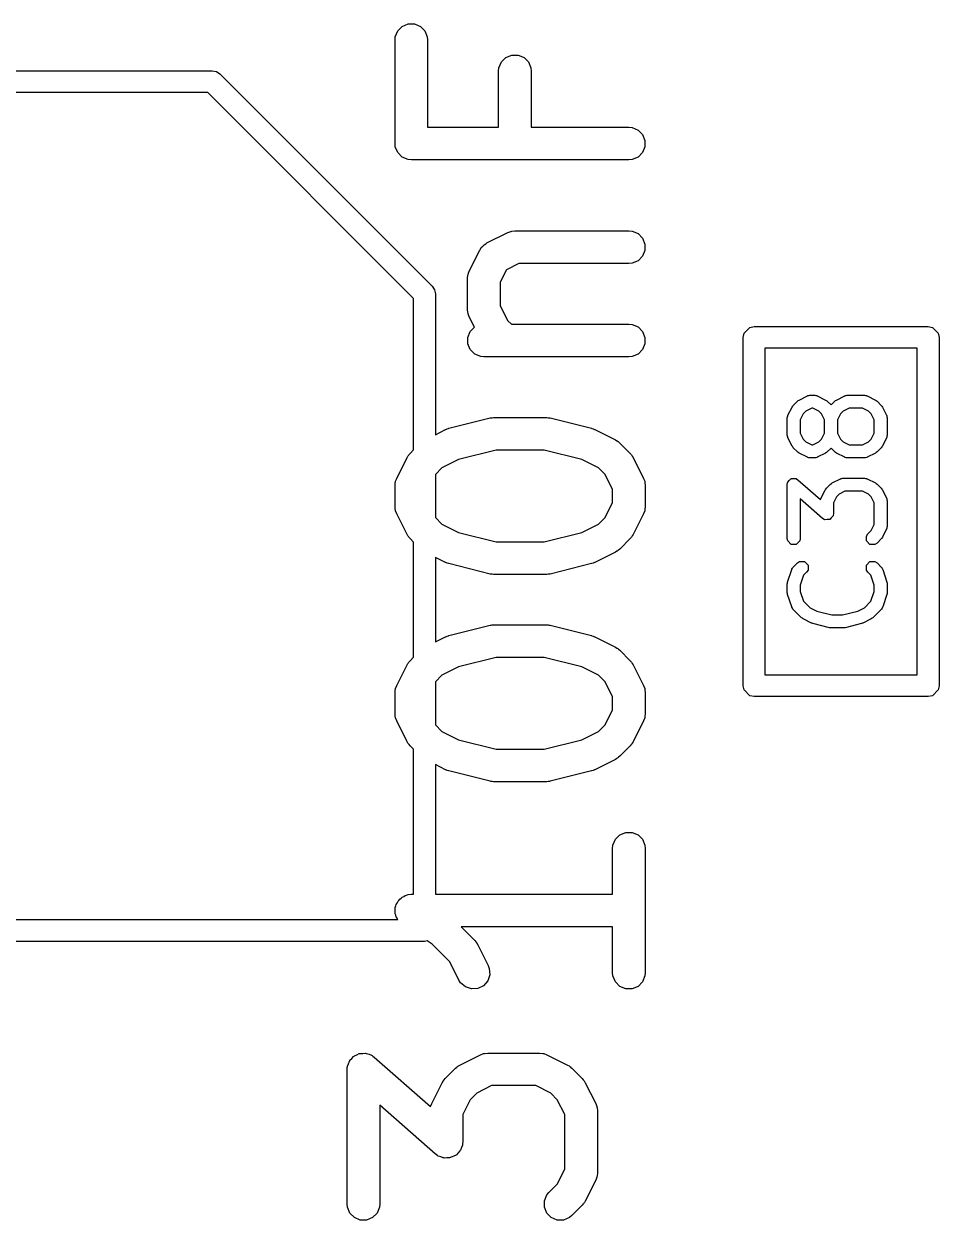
# Model space of a CAD drawing. Extents: x 4.17 to 6.89, y -6.18 to -1.34.
# Drawn here: x 5.797 to 5.9626, y -2.8053 to -2.589 of the extents above; entities that cross this region are included whole.
import ezdxf

# ---------------------------------------------------------------- set-up
doc = ezdxf.new("R2010")
doc.units = 0
doc.header["$MEASUREMENT"] = 0
doc.layers.add('BLACK', color=7, linetype='CONTINUOUS')

msp = doc.modelspace()

# ---------------------------------------------------------------- linework, layer by layer
at = {"layer": 'BLACK', "linetype": 'CONTINUOUS'}
for p, q in [((5.86466, -2.59022), (5.86548, -2.58941)), ((5.86548, -2.58941), (5.86654, -2.58897)), ((5.86654, -2.58897), (5.86769, -2.58897)), ((5.86769, -2.58897), (5.86876, -2.58941)), ((5.86876, -2.58941), (5.86957, -2.59022)), ((5.86417, -2.59186), (5.86422, -2.59129)), ((5.86417, -2.61061), (5.86417, -2.59186)), ((5.86422, -2.59129), (5.86466, -2.59022)), ((5.86957, -2.59022), (5.87001, -2.59129)), ((5.87001, -2.59129), (5.87007, -2.59186)), ((5.87007, -2.59186), (5.87007, -2.60766)), ((5.88297, -2.59691), (5.88341, -2.59585)), ((5.88341, -2.59585), (5.88423, -2.59503)), ((5.88423, -2.59503), (5.88529, -2.59459)), ((5.88529, -2.59459), (5.88644, -2.59459)), ((5.88644, -2.59459), (5.88751, -2.59503)), ((5.88751, -2.59503), (5.88832, -2.59585)), ((5.88832, -2.59585), (5.88876, -2.59691)), ((5.67657, -2.59744), (5.8311, -2.59744)), ((5.8311, -2.59744), (5.83186, -2.59759)), ((5.83186, -2.59759), (5.83249, -2.59802)), ((5.83249, -2.59802), (5.87088, -2.6364)), ((5.88291, -2.59749), (5.88297, -2.59691)), ((5.88291, -2.60766), (5.88291, -2.59749)), ((5.88876, -2.59691), (5.88882, -2.59749)), ((5.88882, -2.59749), (5.88882, -2.60766)), ((5.83029, -2.60138), (5.67854, -2.60138)), ((5.86752, -2.63861), (5.83029, -2.60138)), ((5.87007, -2.60766), (5.88291, -2.60766)), ((5.88882, -2.60766), (5.90649, -2.60766)), ((5.90649, -2.60766), (5.90707, -2.60772)), ((5.90707, -2.60772), (5.90813, -2.60816)), ((5.90813, -2.60816), (5.90894, -2.60897)), ((5.90894, -2.60897), (5.90938, -2.61004)), ((5.86422, -2.61119), (5.86417, -2.61061)), ((5.86466, -2.61225), (5.86422, -2.61119)), ((5.90938, -2.61119), (5.90894, -2.61225)), ((5.90938, -2.61004), (5.90938, -2.61119)), ((5.86548, -2.61307), (5.86466, -2.61225)), ((5.86654, -2.61351), (5.86548, -2.61307)), ((5.86712, -2.61356), (5.86654, -2.61351)), ((5.90707, -2.61351), (5.90649, -2.61356)), ((5.90813, -2.61307), (5.90707, -2.61351)), ((5.90894, -2.61225), (5.90813, -2.61307)), ((5.90649, -2.61356), (5.86712, -2.61356)), ((5.88509, -2.62651), (5.88519, -2.6265)), ((5.88519, -2.6265), (5.88529, -2.62646)), ((5.88529, -2.62646), (5.88587, -2.62641)), ((5.88587, -2.62641), (5.90649, -2.62641)), ((5.90649, -2.62641), (5.90707, -2.62646)), ((5.90707, -2.62646), (5.90813, -2.6269)), ((5.8806, -2.62872), (5.88065, -2.62867)), ((5.88065, -2.62867), (5.8807, -2.62865)), ((5.8807, -2.62865), (5.8808, -2.62859)), ((5.8808, -2.62859), (5.88455, -2.62672)), ((5.88455, -2.62672), (5.88509, -2.62651)), ((5.90813, -2.6269), (5.90894, -2.62772)), ((5.90894, -2.62772), (5.90938, -2.62878)), ((5.8776, -2.63366), (5.87948, -2.62991)), ((5.87948, -2.62991), (5.87954, -2.62982)), ((5.87954, -2.62982), (5.87955, -2.62977)), ((5.87955, -2.62977), (5.8796, -2.62971)), ((5.8796, -2.62971), (5.87978, -2.62942)), ((5.87978, -2.62942), (5.88006, -2.62918)), ((5.88006, -2.62918), (5.88031, -2.6289)), ((5.88031, -2.6289), (5.8806, -2.62872)), ((5.90938, -2.62993), (5.90894, -2.631)), ((5.90938, -2.62878), (5.90938, -2.62993)), ((5.88656, -2.63231), (5.88432, -2.63343)), ((5.90649, -2.63231), (5.88656, -2.63231)), ((5.90707, -2.63225), (5.90649, -2.63231)), ((5.90813, -2.63181), (5.90707, -2.63225)), ((5.90894, -2.631), (5.90813, -2.63181)), ((5.87729, -2.63498), (5.87735, -2.63441)), ((5.87729, -2.64061), (5.87729, -2.63498)), ((5.87735, -2.63441), (5.87739, -2.63431)), ((5.87739, -2.6342), (5.8776, -2.63366)), ((5.87739, -2.63431), (5.87739, -2.6342)), ((5.88432, -2.63343), (5.88319, -2.63568)), ((5.87088, -2.6364), (5.87131, -2.63704)), ((5.87131, -2.63704), (5.87146, -2.6378)), ((5.88319, -2.63568), (5.88319, -2.63991)), ((5.86752, -2.66603), (5.86752, -2.63861)), ((5.87146, -2.6378), (5.87146, -2.66326)), ((5.87735, -2.64118), (5.87729, -2.64061)), ((5.87739, -2.64128), (5.87735, -2.64118)), ((5.87739, -2.64139), (5.87739, -2.64128)), ((5.8776, -2.64193), (5.87739, -2.64139)), ((5.88319, -2.63991), (5.88454, -2.64261)), ((5.87855, -2.64383), (5.8776, -2.64193)), ((5.88454, -2.64261), (5.88521, -2.64328)), ((5.88521, -2.64328), (5.90649, -2.64328)), ((5.90649, -2.64328), (5.90707, -2.64334)), ((5.90707, -2.64334), (5.90813, -2.64378)), ((5.90813, -2.64378), (5.90894, -2.64459)), ((5.92838, -2.64385), (5.92913, -2.6437)), ((5.92913, -2.6437), (5.96063, -2.6437)), ((5.96063, -2.6437), (5.96138, -2.64385)), ((5.87735, -2.64566), (5.87779, -2.64459)), ((5.87735, -2.64681), (5.87735, -2.64566)), ((5.87779, -2.64459), (5.87855, -2.64383)), ((5.90894, -2.64459), (5.90938, -2.64566)), ((5.90938, -2.64566), (5.90938, -2.64681)), ((5.92717, -2.64567), (5.92732, -2.64492)), ((5.92717, -2.70866), (5.92717, -2.64567)), ((5.92732, -2.64492), (5.92838, -2.64385)), ((5.96138, -2.64385), (5.96245, -2.64492)), ((5.96245, -2.64492), (5.9626, -2.64567)), ((5.9626, -2.64567), (5.9626, -2.70866)), ((5.87779, -2.64787), (5.87735, -2.64681)), ((5.8786, -2.64869), (5.87779, -2.64787)), ((5.90894, -2.64787), (5.90813, -2.64869)), ((5.90938, -2.64681), (5.90894, -2.64787)), ((5.9311, -2.64764), (5.9311, -2.70669)), ((5.95866, -2.64764), (5.9311, -2.64764)), ((5.95866, -2.70669), (5.95866, -2.64764)), ((5.87967, -2.64913), (5.8786, -2.64869)), ((5.88024, -2.64918), (5.87967, -2.64913)), ((5.90649, -2.64918), (5.88024, -2.64918)), ((5.90707, -2.64913), (5.90649, -2.64918)), ((5.90813, -2.64869), (5.90707, -2.64913)), ((5.93727, -2.65699), (5.93877, -2.65624)), ((5.93877, -2.65624), (5.93882, -2.65622)), ((5.93882, -2.65622), (5.93884, -2.6562)), ((5.93884, -2.6562), (5.93903, -2.65616)), ((5.93903, -2.65616), (5.93921, -2.65611)), ((5.93921, -2.65611), (5.93924, -2.65612)), ((5.93924, -2.65612), (5.9393, -2.65611)), ((5.9393, -2.65611), (5.94005, -2.65611)), ((5.94005, -2.65611), (5.9401, -2.65612)), ((5.9401, -2.65612), (5.94013, -2.65611)), ((5.94013, -2.65611), (5.94031, -2.65616)), ((5.94031, -2.65616), (5.9405, -2.6562)), ((5.9405, -2.6562), (5.94052, -2.65622)), ((5.94052, -2.65622), (5.94057, -2.65624)), ((5.94057, -2.65624), (5.94207, -2.65699)), ((5.94402, -2.65699), (5.94552, -2.65624)), ((5.94552, -2.65624), (5.94557, -2.65622)), ((5.94557, -2.65622), (5.94559, -2.6562)), ((5.94559, -2.6562), (5.94578, -2.65616)), ((5.94578, -2.65616), (5.94596, -2.65611)), ((5.94596, -2.65611), (5.94599, -2.65612)), ((5.94599, -2.65612), (5.94605, -2.65611)), ((5.94605, -2.65611), (5.94904, -2.65611)), ((5.94904, -2.65611), (5.9491, -2.65612)), ((5.9491, -2.65612), (5.94913, -2.65611)), ((5.94913, -2.65611), (5.94931, -2.65616)), ((5.94931, -2.65616), (5.9495, -2.6562)), ((5.9495, -2.6562), (5.94952, -2.65622)), ((5.94952, -2.65622), (5.94957, -2.65624)), ((5.94957, -2.65624), (5.95107, -2.65699)), ((5.93524, -2.65976), (5.93599, -2.65826)), ((5.93599, -2.65826), (5.93611, -2.65811)), ((5.93611, -2.65811), (5.93621, -2.65796)), ((5.93621, -2.65796), (5.93696, -2.65721)), ((5.93696, -2.65721), (5.93712, -2.6571)), ((5.93712, -2.6571), (5.93727, -2.65699)), ((5.93957, -2.65847), (5.9385, -2.65901)), ((5.93977, -2.65847), (5.93957, -2.65847)), ((5.94085, -2.65901), (5.93977, -2.65847)), ((5.94207, -2.65699), (5.94222, -2.6571)), ((5.94222, -2.6571), (5.94238, -2.65721)), ((5.94238, -2.65721), (5.94305, -2.65787)), ((5.94305, -2.65787), (5.94371, -2.65721)), ((5.94371, -2.65721), (5.94387, -2.6571)), ((5.94387, -2.6571), (5.94402, -2.65699)), ((5.94632, -2.65847), (5.94524, -2.65901)), ((5.94877, -2.65847), (5.94632, -2.65847)), ((5.94984, -2.65901), (5.94877, -2.65847)), ((5.95107, -2.65699), (5.95122, -2.6571)), ((5.95122, -2.6571), (5.95138, -2.65721)), ((5.95138, -2.65721), (5.95213, -2.65796)), ((5.95213, -2.65796), (5.95223, -2.65811)), ((5.95223, -2.65811), (5.95235, -2.65826)), ((5.95235, -2.65826), (5.9531, -2.65976)), ((5.8739, -2.66211), (5.8814, -2.66024)), ((5.8814, -2.66024), (5.8815, -2.66023)), ((5.8815, -2.66023), (5.88154, -2.66021)), ((5.88154, -2.66021), (5.88176, -2.66019)), ((5.88176, -2.66019), (5.88197, -2.66016)), ((5.88197, -2.66016), (5.88202, -2.66016)), ((5.88202, -2.66016), (5.88212, -2.66015)), ((5.88212, -2.66015), (5.89149, -2.66015)), ((5.89149, -2.66015), (5.89159, -2.66016)), ((5.89159, -2.66016), (5.89163, -2.66016)), ((5.89163, -2.66016), (5.89185, -2.66019)), ((5.89185, -2.66019), (5.89207, -2.66021)), ((5.89207, -2.66021), (5.89211, -2.66023)), ((5.89211, -2.66023), (5.89221, -2.66024)), ((5.89221, -2.66024), (5.89971, -2.66211)), ((5.93512, -2.66021), (5.93517, -2.66003)), ((5.93513, -2.66023), (5.93512, -2.66021)), ((5.93512, -2.66029), (5.93513, -2.66023)), ((5.93512, -2.66329), (5.93512, -2.66029)), ((5.93517, -2.66003), (5.93521, -2.65984)), ((5.93521, -2.65984), (5.93522, -2.65982)), ((5.93522, -2.65982), (5.93524, -2.65976)), ((5.93802, -2.65949), (5.93748, -2.66057)), ((5.93748, -2.66057), (5.93748, -2.66301)), ((5.9385, -2.65901), (5.93802, -2.65949)), ((5.94132, -2.65949), (5.94085, -2.65901)), ((5.94186, -2.66057), (5.94132, -2.65949)), ((5.94186, -2.66301), (5.94186, -2.66057)), ((5.94477, -2.65949), (5.94423, -2.66057)), ((5.94423, -2.66057), (5.94423, -2.66301)), ((5.94524, -2.65901), (5.94477, -2.65949)), ((5.95032, -2.65949), (5.94984, -2.65901)), ((5.95086, -2.66057), (5.95032, -2.65949)), ((5.95086, -2.66301), (5.95086, -2.66057)), ((5.9531, -2.65976), (5.95312, -2.65982)), ((5.95312, -2.65982), (5.95314, -2.65984)), ((5.95314, -2.65984), (5.95317, -2.66003)), ((5.95317, -2.66003), (5.95322, -2.66021)), ((5.95322, -2.66021), (5.95321, -2.66023)), ((5.95321, -2.66023), (5.95323, -2.66029)), ((5.95323, -2.66029), (5.95323, -2.66329)), ((5.87146, -2.66326), (5.8733, -2.66234)), ((5.8733, -2.66234), (5.87334, -2.66232)), ((5.87334, -2.66232), (5.87336, -2.66231)), ((5.87336, -2.66231), (5.8736, -2.66222)), ((5.8736, -2.66222), (5.87384, -2.66213)), ((5.87384, -2.66213), (5.87386, -2.66213)), ((5.87386, -2.66213), (5.8739, -2.66211)), ((5.89971, -2.66211), (5.89975, -2.66213)), ((5.89975, -2.66213), (5.89977, -2.66213)), ((5.89977, -2.66213), (5.90001, -2.66222)), ((5.90001, -2.66222), (5.90025, -2.66231)), ((5.90025, -2.66231), (5.90027, -2.66232)), ((5.90027, -2.66232), (5.90031, -2.66234)), ((5.90031, -2.66234), (5.90406, -2.66421)), ((5.93748, -2.66301), (5.93802, -2.66409)), ((5.94132, -2.66409), (5.94186, -2.66301)), ((5.94423, -2.66301), (5.94477, -2.66409)), ((5.95032, -2.66409), (5.95086, -2.66301)), ((5.90406, -2.66421), (5.90431, -2.66437)), ((5.90431, -2.66437), (5.90438, -2.6644)), ((5.90438, -2.6644), (5.90446, -2.66447)), ((5.90446, -2.66447), (5.90455, -2.66452)), ((5.90455, -2.66452), (5.9046, -2.66458)), ((5.9046, -2.66458), (5.90483, -2.66477)), ((5.90483, -2.66477), (5.9067, -2.66664)), ((5.93513, -2.66335), (5.93512, -2.66329)), ((5.93512, -2.66338), (5.93513, -2.66335)), ((5.93517, -2.66356), (5.93512, -2.66338)), ((5.93521, -2.66374), (5.93517, -2.66356)), ((5.93522, -2.66376), (5.93521, -2.66374)), ((5.93524, -2.66382), (5.93522, -2.66376)), ((5.93599, -2.66532), (5.93524, -2.66382)), ((5.93611, -2.66547), (5.93599, -2.66532)), ((5.93802, -2.66409), (5.9385, -2.66457)), ((5.9385, -2.66457), (5.93957, -2.66511)), ((5.93957, -2.66511), (5.93977, -2.66511)), ((5.93977, -2.66511), (5.94085, -2.66457)), ((5.94085, -2.66457), (5.94132, -2.66409)), ((5.94477, -2.66409), (5.94524, -2.66457)), ((5.94524, -2.66457), (5.94632, -2.66511)), ((5.94632, -2.66511), (5.94877, -2.66511)), ((5.94877, -2.66511), (5.94984, -2.66457)), ((5.94984, -2.66457), (5.95032, -2.66409)), ((5.95235, -2.66532), (5.95223, -2.66547)), ((5.9531, -2.66382), (5.95235, -2.66532)), ((5.95312, -2.66376), (5.9531, -2.66382)), ((5.95314, -2.66374), (5.95312, -2.66376)), ((5.95317, -2.66356), (5.95314, -2.66374)), ((5.95322, -2.66338), (5.95317, -2.66356)), ((5.95323, -2.66329), (5.95321, -2.66335)), ((5.95321, -2.66335), (5.95322, -2.66338)), ((5.86448, -2.67116), (5.86635, -2.66741)), ((5.86635, -2.66741), (5.86651, -2.66716)), ((5.86651, -2.66716), (5.86654, -2.66709)), ((5.86654, -2.66709), (5.8666, -2.66701)), ((5.8666, -2.66701), (5.86666, -2.66692)), ((5.86666, -2.66692), (5.86672, -2.66687)), ((5.86672, -2.66687), (5.86691, -2.66664)), ((5.86691, -2.66664), (5.86752, -2.66603)), ((5.88248, -2.66606), (5.87565, -2.66777)), ((5.89113, -2.66606), (5.88248, -2.66606)), ((5.89796, -2.66777), (5.89113, -2.66606)), ((5.9067, -2.66664), (5.90689, -2.66687)), ((5.90689, -2.66687), (5.90695, -2.66692)), ((5.90695, -2.66692), (5.907, -2.66701)), ((5.907, -2.66701), (5.90707, -2.66709)), ((5.90707, -2.66709), (5.9071, -2.66716)), ((5.9071, -2.66716), (5.90726, -2.66741)), ((5.90726, -2.66741), (5.90913, -2.67116)), ((5.93621, -2.66563), (5.93611, -2.66547)), ((5.93696, -2.66638), (5.93621, -2.66563)), ((5.93712, -2.66648), (5.93696, -2.66638)), ((5.93727, -2.6666), (5.93712, -2.66648)), ((5.93877, -2.66735), (5.93727, -2.6666)), ((5.93882, -2.66736), (5.93877, -2.66735)), ((5.93884, -2.66738), (5.93882, -2.66736)), ((5.93903, -2.66742), (5.93884, -2.66738)), ((5.93921, -2.66747), (5.93903, -2.66742)), ((5.93924, -2.66746), (5.93921, -2.66747)), ((5.9393, -2.66747), (5.93924, -2.66746)), ((5.94005, -2.66747), (5.9393, -2.66747)), ((5.9401, -2.66746), (5.94005, -2.66747)), ((5.94013, -2.66747), (5.9401, -2.66746)), ((5.94031, -2.66742), (5.94013, -2.66747)), ((5.9405, -2.66738), (5.94031, -2.66742)), ((5.94052, -2.66736), (5.9405, -2.66738)), ((5.94057, -2.66735), (5.94052, -2.66736)), ((5.94207, -2.6666), (5.94057, -2.66735)), ((5.94222, -2.66648), (5.94207, -2.6666)), ((5.94238, -2.66638), (5.94222, -2.66648)), ((5.94305, -2.66571), (5.94238, -2.66638)), ((5.94371, -2.66638), (5.94305, -2.66571)), ((5.94387, -2.66648), (5.94371, -2.66638)), ((5.94402, -2.6666), (5.94387, -2.66648)), ((5.94552, -2.66735), (5.94402, -2.6666)), ((5.94557, -2.66736), (5.94552, -2.66735)), ((5.94559, -2.66738), (5.94557, -2.66736)), ((5.94578, -2.66742), (5.94559, -2.66738)), ((5.94596, -2.66747), (5.94578, -2.66742)), ((5.94599, -2.66746), (5.94596, -2.66747)), ((5.94605, -2.66747), (5.94599, -2.66746)), ((5.94904, -2.66747), (5.94605, -2.66747)), ((5.9491, -2.66746), (5.94904, -2.66747)), ((5.94913, -2.66747), (5.9491, -2.66746)), ((5.94931, -2.66742), (5.94913, -2.66747)), ((5.9495, -2.66738), (5.94931, -2.66742)), ((5.94952, -2.66736), (5.9495, -2.66738)), ((5.94957, -2.66735), (5.94952, -2.66736)), ((5.95107, -2.6666), (5.94957, -2.66735)), ((5.95122, -2.66648), (5.95107, -2.6666)), ((5.95138, -2.66638), (5.95122, -2.66648)), ((5.95213, -2.66563), (5.95138, -2.66638)), ((5.95223, -2.66547), (5.95213, -2.66563)), ((5.87262, -2.66928), (5.87146, -2.67044)), ((5.87565, -2.66777), (5.87262, -2.66928)), ((5.90099, -2.66928), (5.89796, -2.66777)), ((5.90219, -2.67048), (5.90099, -2.66928)), ((5.86417, -2.67248), (5.86422, -2.6719)), ((5.86422, -2.6719), (5.86426, -2.6718)), ((5.86426, -2.6718), (5.86427, -2.6717)), ((5.86427, -2.6717), (5.86448, -2.67116)), ((5.87146, -2.67044), (5.87146, -2.67826)), ((5.90354, -2.67318), (5.90219, -2.67048)), ((5.90913, -2.67116), (5.90934, -2.6717)), ((5.90934, -2.6717), (5.90934, -2.6718)), ((5.90934, -2.6718), (5.90938, -2.6719)), ((5.90938, -2.6719), (5.90944, -2.67248)), ((5.93518, -2.67191), (5.93519, -2.67189)), ((5.93518, -2.67196), (5.93518, -2.67191)), ((5.93519, -2.67189), (5.93521, -2.67184)), ((5.93521, -2.67184), (5.9355, -2.67154)), ((5.9355, -2.67154), (5.93577, -2.67123)), ((5.93577, -2.67123), (5.93581, -2.67123)), ((5.93581, -2.67123), (5.93584, -2.6712)), ((5.93584, -2.6712), (5.93626, -2.6712)), ((5.93626, -2.6712), (5.93667, -2.67117)), ((5.93667, -2.67117), (5.93672, -2.6712)), ((5.93672, -2.6712), (5.93675, -2.6712)), ((5.93675, -2.6712), (5.93678, -2.67123)), ((5.93678, -2.67123), (5.93707, -2.6714)), ((5.93707, -2.6714), (5.94117, -2.67499)), ((5.94327, -2.67198), (5.94477, -2.67123)), ((5.94477, -2.67123), (5.94482, -2.67122)), ((5.94482, -2.67122), (5.94484, -2.6712)), ((5.94484, -2.6712), (5.94503, -2.67116)), ((5.94503, -2.67116), (5.94521, -2.67111)), ((5.94521, -2.67111), (5.94524, -2.67112)), ((5.94524, -2.67112), (5.9453, -2.67111)), ((5.9453, -2.67111), (5.94904, -2.67111)), ((5.94904, -2.67111), (5.9491, -2.67112)), ((5.9491, -2.67112), (5.94913, -2.67111)), ((5.94913, -2.67111), (5.94931, -2.67116)), ((5.94931, -2.67116), (5.9495, -2.6712)), ((5.9495, -2.6712), (5.94952, -2.67122)), ((5.94952, -2.67122), (5.94957, -2.67123)), ((5.94957, -2.67123), (5.95107, -2.67198)), ((5.86417, -2.67623), (5.86417, -2.67248)), ((5.90354, -2.67553), (5.90354, -2.67318)), ((5.90944, -2.67248), (5.90944, -2.67623)), ((5.93512, -2.67229), (5.93518, -2.67196)), ((5.93512, -2.68204), (5.93512, -2.67229)), ((5.94124, -2.67476), (5.94199, -2.67326)), ((5.94199, -2.67326), (5.94211, -2.67311)), ((5.94211, -2.67311), (5.94221, -2.67296)), ((5.94221, -2.67296), (5.94296, -2.67221)), ((5.94296, -2.67221), (5.94312, -2.6721)), ((5.94312, -2.6721), (5.94327, -2.67198)), ((5.9445, -2.67401), (5.94402, -2.67449)), ((5.94557, -2.67347), (5.9445, -2.67401)), ((5.94877, -2.67347), (5.94557, -2.67347)), ((5.94984, -2.67401), (5.94877, -2.67347)), ((5.95032, -2.67449), (5.94984, -2.67401)), ((5.95107, -2.67198), (5.95122, -2.6721)), ((5.95122, -2.6721), (5.95138, -2.67221)), ((5.95138, -2.67221), (5.95213, -2.67296)), ((5.95213, -2.67296), (5.95223, -2.67311)), ((5.95223, -2.67311), (5.95235, -2.67326)), ((5.95235, -2.67326), (5.9531, -2.67476)), ((5.86422, -2.6768), (5.86417, -2.67623)), ((5.90219, -2.67823), (5.90354, -2.67553)), ((5.90944, -2.67623), (5.90938, -2.6768)), ((5.94152, -2.67843), (5.93748, -2.67489)), ((5.93748, -2.67489), (5.93748, -2.68204)), ((5.94117, -2.67499), (5.9412, -2.67484)), ((5.9412, -2.67484), (5.94122, -2.67482)), ((5.94122, -2.67482), (5.94124, -2.67476)), ((5.94402, -2.67449), (5.94348, -2.67557)), ((5.94348, -2.67557), (5.94348, -2.67754)), ((5.95086, -2.67557), (5.95032, -2.67449)), ((5.95086, -2.67951), (5.95086, -2.67557)), ((5.9531, -2.67476), (5.95312, -2.67482)), ((5.95312, -2.67482), (5.95314, -2.67484)), ((5.95314, -2.67484), (5.95317, -2.67502)), ((5.95317, -2.67502), (5.95322, -2.67521)), ((5.95322, -2.67521), (5.95321, -2.67523)), ((5.95321, -2.67523), (5.95323, -2.67529)), ((5.95323, -2.67529), (5.95323, -2.67979)), ((5.86426, -2.6769), (5.86422, -2.6768)), ((5.86427, -2.67701), (5.86426, -2.6769)), ((5.86448, -2.67755), (5.86427, -2.67701)), ((5.86635, -2.6813), (5.86448, -2.67755)), ((5.87146, -2.67826), (5.87262, -2.67943)), ((5.90099, -2.67943), (5.90219, -2.67823)), ((5.90913, -2.67755), (5.90726, -2.6813)), ((5.90934, -2.67701), (5.90913, -2.67755)), ((5.90938, -2.6768), (5.90934, -2.6769)), ((5.90934, -2.6769), (5.90934, -2.67701)), ((5.94181, -2.6786), (5.94152, -2.67843)), ((5.94309, -2.67829), (5.94282, -2.6786)), ((5.94339, -2.67799), (5.94309, -2.67829)), ((5.9434, -2.67794), (5.94339, -2.67799)), ((5.94341, -2.67792), (5.9434, -2.67794)), ((5.94348, -2.67754), (5.94341, -2.67787)), ((5.94341, -2.67787), (5.94341, -2.67792)), ((5.87262, -2.67943), (5.87565, -2.68094)), ((5.89796, -2.68094), (5.90099, -2.67943)), ((5.94184, -2.67863), (5.94181, -2.6786)), ((5.94187, -2.67863), (5.94184, -2.67863)), ((5.94192, -2.67866), (5.94187, -2.67863)), ((5.94233, -2.67863), (5.94192, -2.67866)), ((5.94275, -2.67863), (5.94233, -2.67863)), ((5.94278, -2.6786), (5.94275, -2.67863)), ((5.94282, -2.6786), (5.94278, -2.6786)), ((5.94971, -2.6812), (5.95032, -2.68059)), ((5.95032, -2.68059), (5.95086, -2.67951)), ((5.9531, -2.68032), (5.95235, -2.68182)), ((5.95312, -2.68026), (5.9531, -2.68032)), ((5.95314, -2.68024), (5.95312, -2.68026)), ((5.95317, -2.68006), (5.95314, -2.68024)), ((5.95322, -2.67987), (5.95317, -2.68006)), ((5.95323, -2.67979), (5.95321, -2.67985)), ((5.95321, -2.67985), (5.95322, -2.67987)), ((5.86651, -2.68155), (5.86635, -2.6813)), ((5.86654, -2.68162), (5.86651, -2.68155)), ((5.8666, -2.6817), (5.86654, -2.68162)), ((5.86666, -2.68179), (5.8666, -2.6817)), ((5.86672, -2.68184), (5.86666, -2.68179)), ((5.86691, -2.68207), (5.86672, -2.68184)), ((5.86752, -2.68268), (5.86691, -2.68207)), ((5.86752, -2.70352), (5.86752, -2.68268)), ((5.87565, -2.68094), (5.88248, -2.68265)), ((5.88248, -2.68265), (5.89113, -2.68265)), ((5.89113, -2.68265), (5.89796, -2.68094)), ((5.9067, -2.68207), (5.90483, -2.68394)), ((5.90689, -2.68184), (5.9067, -2.68207)), ((5.90695, -2.68179), (5.90689, -2.68184)), ((5.907, -2.6817), (5.90695, -2.68179)), ((5.90707, -2.68162), (5.907, -2.6817)), ((5.9071, -2.68155), (5.90707, -2.68162)), ((5.90726, -2.6813), (5.9071, -2.68155)), ((5.93521, -2.68249), (5.93512, -2.68204)), ((5.93584, -2.68313), (5.93521, -2.68249)), ((5.93739, -2.68249), (5.93675, -2.68313)), ((5.93748, -2.68204), (5.93739, -2.68249)), ((5.94945, -2.68159), (5.94971, -2.6812)), ((5.94945, -2.68249), (5.94945, -2.68159)), ((5.95009, -2.68313), (5.94945, -2.68249)), ((5.95213, -2.68212), (5.95138, -2.68287)), ((5.95223, -2.68197), (5.95213, -2.68212)), ((5.95235, -2.68182), (5.95223, -2.68197)), ((5.90406, -2.68449), (5.90031, -2.68637)), ((5.90431, -2.68434), (5.90406, -2.68449)), ((5.90438, -2.68431), (5.90431, -2.68434)), ((5.90446, -2.68424), (5.90438, -2.68431)), ((5.90455, -2.68418), (5.90446, -2.68424)), ((5.9046, -2.68413), (5.90455, -2.68418)), ((5.90483, -2.68394), (5.9046, -2.68413)), ((5.93675, -2.68313), (5.93584, -2.68313)), ((5.951, -2.68313), (5.95009, -2.68313)), ((5.95138, -2.68287), (5.951, -2.68313)), ((5.8733, -2.68637), (5.87146, -2.68545)), ((5.87146, -2.68545), (5.87146, -2.70075)), ((5.87334, -2.68638), (5.8733, -2.68637)), ((5.87336, -2.6864), (5.87334, -2.68638)), ((5.8736, -2.68648), (5.87336, -2.6864)), ((5.87384, -2.68657), (5.8736, -2.68648)), ((5.87386, -2.68658), (5.87384, -2.68657)), ((5.8739, -2.68659), (5.87386, -2.68658)), ((5.8814, -2.68847), (5.8739, -2.68659)), ((5.89971, -2.68659), (5.89221, -2.68847)), ((5.89975, -2.68658), (5.89971, -2.68659)), ((5.89977, -2.68657), (5.89975, -2.68658)), ((5.90001, -2.68648), (5.89977, -2.68657)), ((5.90025, -2.6864), (5.90001, -2.68648)), ((5.90027, -2.68638), (5.90025, -2.6864)), ((5.90031, -2.68637), (5.90027, -2.68638)), ((5.93621, -2.6872), (5.93696, -2.68645)), ((5.93696, -2.68645), (5.93734, -2.6862)), ((5.93734, -2.6862), (5.93825, -2.6862)), ((5.93825, -2.6862), (5.93889, -2.68684)), ((5.93889, -2.68684), (5.93889, -2.68774)), ((5.94945, -2.68684), (5.95009, -2.6862)), ((5.94945, -2.68774), (5.94945, -2.68684)), ((5.95009, -2.6862), (5.951, -2.6862)), ((5.951, -2.6862), (5.95138, -2.68645)), ((5.95138, -2.68645), (5.95213, -2.6872)), ((5.8815, -2.68848), (5.8814, -2.68847)), ((5.88154, -2.6885), (5.8815, -2.68848)), ((5.88176, -2.68852), (5.88154, -2.6885)), ((5.88197, -2.68855), (5.88176, -2.68852)), ((5.88202, -2.68854), (5.88197, -2.68855)), ((5.88212, -2.68855), (5.88202, -2.68854)), ((5.89149, -2.68855), (5.88212, -2.68855)), ((5.89159, -2.68854), (5.89149, -2.68855)), ((5.89163, -2.68855), (5.89159, -2.68854)), ((5.89185, -2.68852), (5.89163, -2.68855)), ((5.89207, -2.6885), (5.89185, -2.68852)), ((5.89211, -2.68848), (5.89207, -2.6885)), ((5.89221, -2.68847), (5.89211, -2.68848)), ((5.93518, -2.68992), (5.93593, -2.68767)), ((5.93593, -2.68767), (5.93596, -2.68761)), ((5.93596, -2.68759), (5.93606, -2.68743)), ((5.93596, -2.68761), (5.93596, -2.68759)), ((5.93606, -2.68743), (5.93615, -2.68727)), ((5.93615, -2.68727), (5.93618, -2.68725)), ((5.93618, -2.68725), (5.93621, -2.6872)), ((5.93808, -2.68868), (5.93748, -2.69048)), ((5.93863, -2.68812), (5.93808, -2.68868)), ((5.93889, -2.68774), (5.93863, -2.68812)), ((5.94971, -2.68812), (5.94945, -2.68774)), ((5.95026, -2.68868), (5.94971, -2.68812)), ((5.95086, -2.69048), (5.95026, -2.68868)), ((5.95213, -2.6872), (5.95216, -2.68725)), ((5.95216, -2.68725), (5.95219, -2.68727)), ((5.95219, -2.68727), (5.95228, -2.68743)), ((5.95228, -2.68743), (5.95239, -2.68759)), ((5.95239, -2.68759), (5.95239, -2.68761)), ((5.95239, -2.68761), (5.95242, -2.68767)), ((5.95242, -2.68767), (5.95316, -2.68992)), ((5.93512, -2.69029), (5.93515, -2.6901)), ((5.93512, -2.69179), (5.93512, -2.69029)), ((5.93515, -2.6901), (5.93518, -2.68992)), ((5.93748, -2.69048), (5.93748, -2.6916)), ((5.95086, -2.6916), (5.95086, -2.69048)), ((5.95316, -2.68992), (5.95319, -2.6901)), ((5.95319, -2.6901), (5.95323, -2.69029)), ((5.95323, -2.69029), (5.95323, -2.69179)), ((5.93515, -2.69197), (5.93512, -2.69179)), ((5.93518, -2.69216), (5.93515, -2.69197)), ((5.93593, -2.69441), (5.93518, -2.69216)), ((5.93748, -2.6916), (5.93808, -2.6934)), ((5.93808, -2.6934), (5.93925, -2.69457)), ((5.9491, -2.69457), (5.95026, -2.6934)), ((5.95026, -2.6934), (5.95086, -2.6916)), ((5.95316, -2.69216), (5.95242, -2.69441)), ((5.95319, -2.69197), (5.95316, -2.69216)), ((5.95323, -2.69179), (5.95319, -2.69197)), ((5.93596, -2.69446), (5.93593, -2.69441)), ((5.93596, -2.69449), (5.93596, -2.69446)), ((5.93606, -2.69465), (5.93596, -2.69449)), ((5.93615, -2.69481), (5.93606, -2.69465)), ((5.93618, -2.69482), (5.93615, -2.69481)), ((5.93621, -2.69487), (5.93618, -2.69482)), ((5.93771, -2.69637), (5.93621, -2.69487)), ((5.93925, -2.69457), (5.94046, -2.69517)), ((5.94046, -2.69517), (5.94319, -2.69586)), ((5.94515, -2.69586), (5.94788, -2.69517)), ((5.94788, -2.69517), (5.9491, -2.69457)), ((5.95213, -2.69487), (5.95063, -2.69637)), ((5.95216, -2.69482), (5.95213, -2.69487)), ((5.95219, -2.69481), (5.95216, -2.69482)), ((5.95228, -2.69465), (5.95219, -2.69481)), ((5.95239, -2.69449), (5.95228, -2.69465)), ((5.95242, -2.69441), (5.95239, -2.69446)), ((5.95239, -2.69446), (5.95239, -2.69449)), ((5.8739, -2.69961), (5.8814, -2.69774)), ((5.8814, -2.69774), (5.8815, -2.69772)), ((5.8815, -2.69772), (5.88154, -2.6977)), ((5.88154, -2.6977), (5.88176, -2.69768)), ((5.88176, -2.69768), (5.88197, -2.69765)), ((5.88197, -2.69765), (5.88202, -2.69766)), ((5.88202, -2.69766), (5.88212, -2.69765)), ((5.88212, -2.69765), (5.89149, -2.69765)), ((5.89149, -2.69765), (5.89159, -2.69766)), ((5.89159, -2.69766), (5.89163, -2.69765)), ((5.89163, -2.69765), (5.89185, -2.69768)), ((5.89185, -2.69768), (5.89207, -2.6977)), ((5.89207, -2.6977), (5.89211, -2.69772)), ((5.89211, -2.69772), (5.89221, -2.69774)), ((5.89221, -2.69774), (5.89971, -2.69961)), ((5.93787, -2.69648), (5.93771, -2.69637)), ((5.93802, -2.69659), (5.93787, -2.69648)), ((5.93952, -2.69734), (5.93802, -2.69659)), ((5.93964, -2.69738), (5.93952, -2.69734)), ((5.93976, -2.69743), (5.93964, -2.69738)), ((5.94276, -2.69818), (5.93976, -2.69743)), ((5.94319, -2.69586), (5.94515, -2.69586)), ((5.94858, -2.69743), (5.94558, -2.69818)), ((5.9487, -2.69738), (5.94858, -2.69743)), ((5.94882, -2.69734), (5.9487, -2.69738)), ((5.95032, -2.69659), (5.94882, -2.69734)), ((5.95047, -2.69648), (5.95032, -2.69659)), ((5.95063, -2.69637), (5.95047, -2.69648)), ((5.87146, -2.70075), (5.8733, -2.69983)), ((5.8733, -2.69983), (5.87334, -2.69982)), ((5.87334, -2.69982), (5.87336, -2.6998)), ((5.87336, -2.6998), (5.8736, -2.69972)), ((5.8736, -2.69972), (5.87384, -2.69963)), ((5.87384, -2.69963), (5.87386, -2.69963)), ((5.87386, -2.69963), (5.8739, -2.69961)), ((5.89971, -2.69961), (5.89975, -2.69963)), ((5.89975, -2.69963), (5.89977, -2.69963)), ((5.89977, -2.69963), (5.90001, -2.69972)), ((5.90001, -2.69972), (5.90025, -2.6998)), ((5.90025, -2.6998), (5.90027, -2.69982)), ((5.90027, -2.69982), (5.90031, -2.69983)), ((5.90031, -2.69983), (5.90406, -2.70171)), ((5.9429, -2.69819), (5.94276, -2.69818)), ((5.94305, -2.69822), (5.9429, -2.69819)), ((5.9453, -2.69822), (5.94305, -2.69822)), ((5.94544, -2.69819), (5.9453, -2.69822)), ((5.94558, -2.69818), (5.94544, -2.69819)), ((5.90406, -2.70171), (5.90431, -2.70186)), ((5.90431, -2.70186), (5.90438, -2.70189)), ((5.90438, -2.70189), (5.90446, -2.70196)), ((5.90446, -2.70196), (5.90455, -2.70202)), ((5.90455, -2.70202), (5.9046, -2.70208)), ((5.9046, -2.70208), (5.90483, -2.70226)), ((5.86666, -2.70441), (5.86672, -2.70436)), ((5.86672, -2.70436), (5.86691, -2.70414)), ((5.86691, -2.70414), (5.86752, -2.70352)), ((5.88248, -2.70355), (5.87565, -2.70526)), ((5.89113, -2.70355), (5.88248, -2.70355)), ((5.89796, -2.70526), (5.89113, -2.70355)), ((5.90483, -2.70226), (5.9067, -2.70414)), ((5.9067, -2.70414), (5.90689, -2.70436)), ((5.90689, -2.70436), (5.90695, -2.70441)), ((5.86448, -2.70865), (5.86635, -2.7049)), ((5.86635, -2.7049), (5.86651, -2.70466)), ((5.86651, -2.70466), (5.86654, -2.70458)), ((5.86654, -2.70458), (5.8666, -2.7045)), ((5.8666, -2.7045), (5.86666, -2.70441)), ((5.87565, -2.70526), (5.87262, -2.70678)), ((5.90099, -2.70678), (5.89796, -2.70526)), ((5.90695, -2.70441), (5.907, -2.7045)), ((5.907, -2.7045), (5.90707, -2.70458)), ((5.90707, -2.70458), (5.9071, -2.70466)), ((5.9071, -2.70466), (5.90726, -2.7049)), ((5.90726, -2.7049), (5.90913, -2.70865)), ((5.86427, -2.70919), (5.86448, -2.70865)), ((5.87262, -2.70678), (5.87146, -2.70794)), ((5.87146, -2.70794), (5.87146, -2.71576)), ((5.90219, -2.70797), (5.90099, -2.70678)), ((5.90354, -2.71067), (5.90219, -2.70797)), ((5.90913, -2.70865), (5.90934, -2.70919)), ((5.92732, -2.70941), (5.92717, -2.70866)), ((5.9311, -2.70669), (5.95866, -2.70669)), ((5.9626, -2.70866), (5.96245, -2.70941)), ((5.86417, -2.70997), (5.86422, -2.7094)), ((5.86417, -2.71372), (5.86417, -2.70997)), ((5.86422, -2.7094), (5.86426, -2.7093)), ((5.86426, -2.7093), (5.86427, -2.70919)), ((5.90354, -2.71303), (5.90354, -2.71067)), ((5.90934, -2.70919), (5.90934, -2.7093)), ((5.90934, -2.7093), (5.90938, -2.7094)), ((5.90938, -2.7094), (5.90944, -2.70997)), ((5.90944, -2.70997), (5.90944, -2.71372)), ((5.92838, -2.71048), (5.92732, -2.70941)), ((5.92913, -2.71063), (5.92838, -2.71048)), ((5.96063, -2.71063), (5.92913, -2.71063)), ((5.96138, -2.71048), (5.96063, -2.71063)), ((5.96245, -2.70941), (5.96138, -2.71048)), ((5.90219, -2.71572), (5.90354, -2.71303)), ((5.86422, -2.7143), (5.86417, -2.71372)), ((5.86426, -2.7144), (5.86422, -2.7143)), ((5.86427, -2.7145), (5.86426, -2.7144)), ((5.86448, -2.71504), (5.86427, -2.7145)), ((5.86635, -2.71879), (5.86448, -2.71504)), ((5.90913, -2.71504), (5.90726, -2.71879)), ((5.90934, -2.7145), (5.90913, -2.71504)), ((5.90938, -2.7143), (5.90934, -2.7144)), ((5.90934, -2.7144), (5.90934, -2.7145)), ((5.90944, -2.71372), (5.90938, -2.7143)), ((5.87146, -2.71576), (5.87262, -2.71692)), ((5.87262, -2.71692), (5.87565, -2.71844)), ((5.89796, -2.71844), (5.90099, -2.71692)), ((5.90099, -2.71692), (5.90219, -2.71572)), ((5.86651, -2.71904), (5.86635, -2.71879)), ((5.86654, -2.71911), (5.86651, -2.71904)), ((5.8666, -2.71919), (5.86654, -2.71911)), ((5.86666, -2.71928), (5.8666, -2.71919)), ((5.86672, -2.71933), (5.86666, -2.71928)), ((5.86691, -2.71956), (5.86672, -2.71933)), ((5.87565, -2.71844), (5.88248, -2.72014)), ((5.89113, -2.72014), (5.89796, -2.71844)), ((5.90689, -2.71933), (5.9067, -2.71956)), ((5.90695, -2.71928), (5.90689, -2.71933)), ((5.907, -2.71919), (5.90695, -2.71928)), ((5.90707, -2.71911), (5.907, -2.71919)), ((5.9071, -2.71904), (5.90707, -2.71911)), ((5.90726, -2.71879), (5.9071, -2.71904)), ((5.86752, -2.72017), (5.86691, -2.71956)), ((5.86752, -2.74639), (5.86752, -2.72017)), ((5.88248, -2.72014), (5.89113, -2.72014)), ((5.90455, -2.72168), (5.90446, -2.72174)), ((5.9046, -2.72162), (5.90455, -2.72168)), ((5.90483, -2.72144), (5.9046, -2.72162)), ((5.9067, -2.71956), (5.90483, -2.72144)), ((5.8733, -2.72386), (5.87146, -2.72294)), ((5.87146, -2.72294), (5.87146, -2.74639)), ((5.87334, -2.72388), (5.8733, -2.72386)), ((5.90031, -2.72386), (5.90027, -2.72388)), ((5.90406, -2.72199), (5.90031, -2.72386)), ((5.90431, -2.72183), (5.90406, -2.72199)), ((5.90438, -2.7218), (5.90431, -2.72183)), ((5.90446, -2.72174), (5.90438, -2.7218)), ((5.87336, -2.72389), (5.87334, -2.72388)), ((5.8736, -2.72398), (5.87336, -2.72389)), ((5.87384, -2.72407), (5.8736, -2.72398)), ((5.87386, -2.72407), (5.87384, -2.72407)), ((5.8739, -2.72409), (5.87386, -2.72407)), ((5.8814, -2.72596), (5.8739, -2.72409)), ((5.8815, -2.72598), (5.8814, -2.72596)), ((5.88154, -2.72599), (5.8815, -2.72598)), ((5.88176, -2.72601), (5.88154, -2.72599)), ((5.88197, -2.72605), (5.88176, -2.72601)), ((5.89185, -2.72601), (5.89163, -2.72605)), ((5.89207, -2.72599), (5.89185, -2.72601)), ((5.89211, -2.72598), (5.89207, -2.72599)), ((5.89221, -2.72596), (5.89211, -2.72598)), ((5.89971, -2.72409), (5.89221, -2.72596)), ((5.89975, -2.72407), (5.89971, -2.72409)), ((5.89977, -2.72407), (5.89975, -2.72407)), ((5.90001, -2.72398), (5.89977, -2.72407)), ((5.90025, -2.72389), (5.90001, -2.72398)), ((5.90027, -2.72388), (5.90025, -2.72389)), ((5.88202, -2.72604), (5.88197, -2.72605)), ((5.88212, -2.72605), (5.88202, -2.72604)), ((5.89149, -2.72605), (5.88212, -2.72605)), ((5.89159, -2.72604), (5.89149, -2.72605)), ((5.89163, -2.72605), (5.89159, -2.72604)), ((5.90359, -2.73752), (5.90403, -2.73645)), ((5.90403, -2.73645), (5.90485, -2.73564)), ((5.90485, -2.73564), (5.90591, -2.7352)), ((5.90591, -2.7352), (5.90707, -2.7352)), ((5.90707, -2.7352), (5.90813, -2.73564)), ((5.90813, -2.73564), (5.90894, -2.73645)), ((5.90894, -2.73645), (5.90938, -2.73752)), ((5.90354, -2.7381), (5.90359, -2.73752)), ((5.90354, -2.74639), (5.90354, -2.7381)), ((5.90938, -2.73752), (5.90944, -2.7381)), ((5.90944, -2.7381), (5.90944, -2.76059)), ((5.86466, -2.7477), (5.86487, -2.7475)), ((5.86487, -2.7475), (5.86503, -2.74726)), ((5.86503, -2.74726), (5.86527, -2.7471)), ((5.86527, -2.7471), (5.86548, -2.74689)), ((5.86548, -2.74689), (5.86575, -2.74678)), ((5.86575, -2.74678), (5.86599, -2.74662)), ((5.86599, -2.74662), (5.86627, -2.74656)), ((5.86627, -2.74656), (5.86654, -2.74645)), ((5.86654, -2.74645), (5.86711, -2.74639)), ((5.86711, -2.74639), (5.86712, -2.74639)), ((5.86712, -2.74639), (5.86712, -2.74639)), ((5.86712, -2.74639), (5.86712, -2.74639)), ((5.86712, -2.74639), (5.86752, -2.74639)), ((5.87146, -2.74639), (5.90354, -2.74639)), ((5.86417, -2.74935), (5.86422, -2.74906)), ((5.86422, -2.74963), (5.86417, -2.74935)), ((5.86422, -2.74877), (5.86433, -2.7485)), ((5.86422, -2.74906), (5.86422, -2.74877)), ((5.86422, -2.74992), (5.86422, -2.74963)), ((5.86433, -2.7485), (5.86439, -2.74822)), ((5.86439, -2.74822), (5.86455, -2.74797)), ((5.86455, -2.74797), (5.86466, -2.7477)), ((5.67854, -2.75098), (5.86466, -2.75098)), ((5.86433, -2.75019), (5.86422, -2.74992)), ((5.86439, -2.75048), (5.86433, -2.75019)), ((5.86455, -2.75072), (5.86439, -2.75048)), ((5.86466, -2.75098), (5.86455, -2.75072)), ((5.90354, -2.7523), (5.87612, -2.7523)), ((5.87612, -2.7523), (5.87858, -2.75475)), ((5.90354, -2.76059), (5.90354, -2.7523)), ((5.86949, -2.75492), (5.67657, -2.75492)), ((5.87001, -2.75482), (5.86949, -2.75492)), ((5.87086, -2.75539), (5.87001, -2.75482)), ((5.87407, -2.75859), (5.87086, -2.75539)), ((5.87858, -2.75475), (5.87877, -2.75498)), ((5.87877, -2.75498), (5.87883, -2.75503)), ((5.87883, -2.75503), (5.87888, -2.75512)), ((5.87888, -2.75512), (5.87895, -2.7552)), ((5.87895, -2.7552), (5.87898, -2.75527)), ((5.87898, -2.75527), (5.87913, -2.75552)), ((5.87913, -2.75552), (5.88101, -2.75927)), ((5.87573, -2.76191), (5.87407, -2.75859)), ((5.88101, -2.75927), (5.88122, -2.75981)), ((5.88122, -2.75981), (5.8813, -2.76096)), ((5.90359, -2.76117), (5.90354, -2.76059)), ((5.90944, -2.76059), (5.90938, -2.76117)), ((5.87603, -2.7624), (5.87573, -2.76191)), ((5.87691, -2.76316), (5.87603, -2.7624)), ((5.88093, -2.76205), (5.88018, -2.76293)), ((5.8813, -2.76096), (5.88093, -2.76205)), ((5.90403, -2.76223), (5.90359, -2.76117)), ((5.90485, -2.76305), (5.90403, -2.76223)), ((5.90894, -2.76223), (5.90813, -2.76305)), ((5.90938, -2.76117), (5.90894, -2.76223)), ((5.878, -2.76352), (5.87691, -2.76316)), ((5.87915, -2.76344), (5.878, -2.76352)), ((5.88018, -2.76293), (5.87915, -2.76344)), ((5.90591, -2.76349), (5.90485, -2.76305)), ((5.90707, -2.76349), (5.90591, -2.76349)), ((5.90813, -2.76305), (5.90707, -2.76349)), ((5.85634, -2.77607), (5.85666, -2.77571)), ((5.85666, -2.77571), (5.85675, -2.77567)), ((5.85675, -2.77567), (5.85682, -2.7756)), ((5.85682, -2.7756), (5.85726, -2.77541)), ((5.85726, -2.77541), (5.85769, -2.7752)), ((5.85769, -2.7752), (5.85779, -2.77519)), ((5.85779, -2.77519), (5.85788, -2.77516)), ((5.85788, -2.77516), (5.85836, -2.77516)), ((5.85836, -2.77516), (5.85884, -2.77512)), ((5.85884, -2.77512), (5.85893, -2.77516)), ((5.85893, -2.77516), (5.85903, -2.77516)), ((5.85903, -2.77516), (5.85948, -2.77534)), ((5.85948, -2.77534), (5.85993, -2.77549)), ((5.85993, -2.77549), (5.86005, -2.77557)), ((5.86005, -2.77557), (5.8601, -2.7756)), ((5.8601, -2.7756), (5.86015, -2.77565)), ((5.86015, -2.77565), (5.8604, -2.77583)), ((5.87588, -2.77728), (5.87963, -2.77541)), ((5.87963, -2.77541), (5.88017, -2.7752)), ((5.88017, -2.7752), (5.88028, -2.7752)), ((5.88028, -2.7752), (5.88038, -2.77516)), ((5.88038, -2.77516), (5.88095, -2.7751)), ((5.88095, -2.7751), (5.89033, -2.7751)), ((5.89033, -2.7751), (5.8909, -2.77516)), ((5.8909, -2.77516), (5.891, -2.7752)), ((5.891, -2.7752), (5.89111, -2.7752)), ((5.89111, -2.7752), (5.89165, -2.77541)), ((5.89165, -2.77541), (5.8954, -2.77728)), ((5.8555, -2.77805), (5.85553, -2.77775)), ((5.85553, -2.77767), (5.85555, -2.77762)), ((5.85553, -2.77775), (5.85553, -2.77767)), ((5.85555, -2.77762), (5.85556, -2.77748)), ((5.85556, -2.77748), (5.85574, -2.77703)), ((5.85574, -2.77703), (5.8559, -2.77658)), ((5.8559, -2.77658), (5.85596, -2.7765)), ((5.85596, -2.7765), (5.856, -2.77641)), ((5.856, -2.77641), (5.85634, -2.77607)), ((5.8604, -2.77583), (5.87061, -2.78476)), ((5.87324, -2.77971), (5.87512, -2.77784)), ((5.87512, -2.77784), (5.87534, -2.77765)), ((5.87534, -2.77765), (5.87539, -2.77759)), ((5.87539, -2.77759), (5.87548, -2.77754)), ((5.87548, -2.77754), (5.87556, -2.77747)), ((5.87556, -2.77747), (5.87564, -2.77744)), ((5.87564, -2.77744), (5.87588, -2.77728)), ((5.8954, -2.77728), (5.89565, -2.77744)), ((5.89565, -2.77744), (5.89572, -2.77747)), ((5.89572, -2.77747), (5.8958, -2.77754)), ((5.8958, -2.77754), (5.89589, -2.77759)), ((5.89589, -2.77759), (5.89594, -2.77765)), ((5.89594, -2.77765), (5.89617, -2.77784)), ((5.89617, -2.77784), (5.89804, -2.77971)), ((5.8555, -2.80242), (5.8555, -2.77805)), ((5.87288, -2.78016), (5.87294, -2.78008)), ((5.87294, -2.78008), (5.873, -2.77999)), ((5.873, -2.77999), (5.87306, -2.77994)), ((5.87306, -2.77994), (5.87324, -2.77971)), ((5.89804, -2.77971), (5.89823, -2.77994)), ((5.89823, -2.77994), (5.89829, -2.77999)), ((5.89829, -2.77999), (5.89834, -2.78008)), ((5.89834, -2.78008), (5.89841, -2.78016)), ((5.87081, -2.78423), (5.87269, -2.78048)), ((5.87269, -2.78048), (5.87285, -2.78023)), ((5.87285, -2.78023), (5.87288, -2.78016)), ((5.88165, -2.781), (5.87895, -2.78235)), ((5.88963, -2.781), (5.88165, -2.781)), ((5.89233, -2.78235), (5.88963, -2.781)), ((5.89841, -2.78016), (5.89844, -2.78023)), ((5.89844, -2.78023), (5.89859, -2.78048)), ((5.89859, -2.78048), (5.90047, -2.78423)), ((5.87061, -2.78476), (5.87081, -2.78423)), ((5.87776, -2.78355), (5.87641, -2.78625)), ((5.87895, -2.78235), (5.87776, -2.78355)), ((5.89353, -2.78355), (5.89233, -2.78235)), ((5.89487, -2.78625), (5.89353, -2.78355)), ((5.90047, -2.78423), (5.90068, -2.78477)), ((5.87151, -2.7934), (5.86141, -2.78456)), ((5.86141, -2.78456), (5.86141, -2.80242)), ((5.87641, -2.78625), (5.87641, -2.79117)), ((5.89487, -2.7961), (5.89487, -2.78625)), ((5.90068, -2.78477), (5.90068, -2.78488)), ((5.90068, -2.78488), (5.90072, -2.78497)), ((5.90072, -2.78497), (5.90078, -2.78555)), ((5.90078, -2.78555), (5.90078, -2.7968)), ((5.87591, -2.79281), (5.87557, -2.79315)), ((5.87595, -2.79272), (5.87591, -2.79281)), ((5.87601, -2.79265), (5.87595, -2.79272)), ((5.87617, -2.79219), (5.87601, -2.79265)), ((5.87635, -2.79175), (5.87617, -2.79219)), ((5.87637, -2.79161), (5.87635, -2.79175)), ((5.87638, -2.79156), (5.87637, -2.79161)), ((5.87641, -2.79117), (5.87638, -2.79148)), ((5.87638, -2.79148), (5.87638, -2.79156)), ((5.87176, -2.79357), (5.87151, -2.7934)), ((5.87182, -2.79363), (5.87176, -2.79357)), ((5.87187, -2.79365), (5.87182, -2.79363)), ((5.87198, -2.79373), (5.87187, -2.79365)), ((5.87244, -2.79389), (5.87198, -2.79373)), ((5.87288, -2.79407), (5.87244, -2.79389)), ((5.87298, -2.79407), (5.87288, -2.79407)), ((5.87307, -2.7941), (5.87298, -2.79407)), ((5.87355, -2.79407), (5.87307, -2.7941)), ((5.87403, -2.79407), (5.87355, -2.79407)), ((5.87412, -2.79403), (5.87403, -2.79407)), ((5.87422, -2.79403), (5.87412, -2.79403)), ((5.87465, -2.79381), (5.87422, -2.79403)), ((5.8751, -2.79363), (5.87465, -2.79381)), ((5.87517, -2.79356), (5.8751, -2.79363)), ((5.87526, -2.79352), (5.87517, -2.79356)), ((5.87557, -2.79315), (5.87526, -2.79352)), ((5.89353, -2.7988), (5.89487, -2.7961)), ((5.90072, -2.79737), (5.90068, -2.79747)), ((5.90078, -2.7968), (5.90072, -2.79737)), ((5.89199, -2.80034), (5.89353, -2.7988)), ((5.90047, -2.79812), (5.89859, -2.80187)), ((5.90068, -2.79758), (5.90047, -2.79812)), ((5.90068, -2.79747), (5.90068, -2.79758)), ((5.89118, -2.80185), (5.89162, -2.80078)), ((5.89162, -2.80078), (5.89199, -2.80034)), ((5.85556, -2.803), (5.8555, -2.80242)), ((5.856, -2.80406), (5.85556, -2.803)), ((5.86135, -2.803), (5.86091, -2.80406)), ((5.86141, -2.80242), (5.86135, -2.803)), ((5.89118, -2.803), (5.89118, -2.80185)), ((5.89162, -2.80406), (5.89118, -2.803)), ((5.89804, -2.80264), (5.89617, -2.80451)), ((5.89823, -2.80241), (5.89804, -2.80264)), ((5.89829, -2.80236), (5.89823, -2.80241)), ((5.89834, -2.80227), (5.89829, -2.80236)), ((5.89841, -2.80219), (5.89834, -2.80227)), ((5.89844, -2.80212), (5.89841, -2.80219)), ((5.89859, -2.80187), (5.89844, -2.80212)), ((5.85682, -2.80488), (5.856, -2.80406)), ((5.85788, -2.80532), (5.85682, -2.80488)), ((5.85903, -2.80532), (5.85788, -2.80532)), ((5.8601, -2.80488), (5.85903, -2.80532)), ((5.86091, -2.80406), (5.8601, -2.80488)), ((5.89244, -2.80488), (5.89162, -2.80406)), ((5.8935, -2.80532), (5.89244, -2.80488)), ((5.89465, -2.80532), (5.8935, -2.80532)), ((5.89572, -2.80488), (5.89465, -2.80532)), ((5.89617, -2.80451), (5.89572, -2.80488))]:
    msp.add_line(p, q, dxfattribs=at)

doc.saveas('drawing.dxf')
